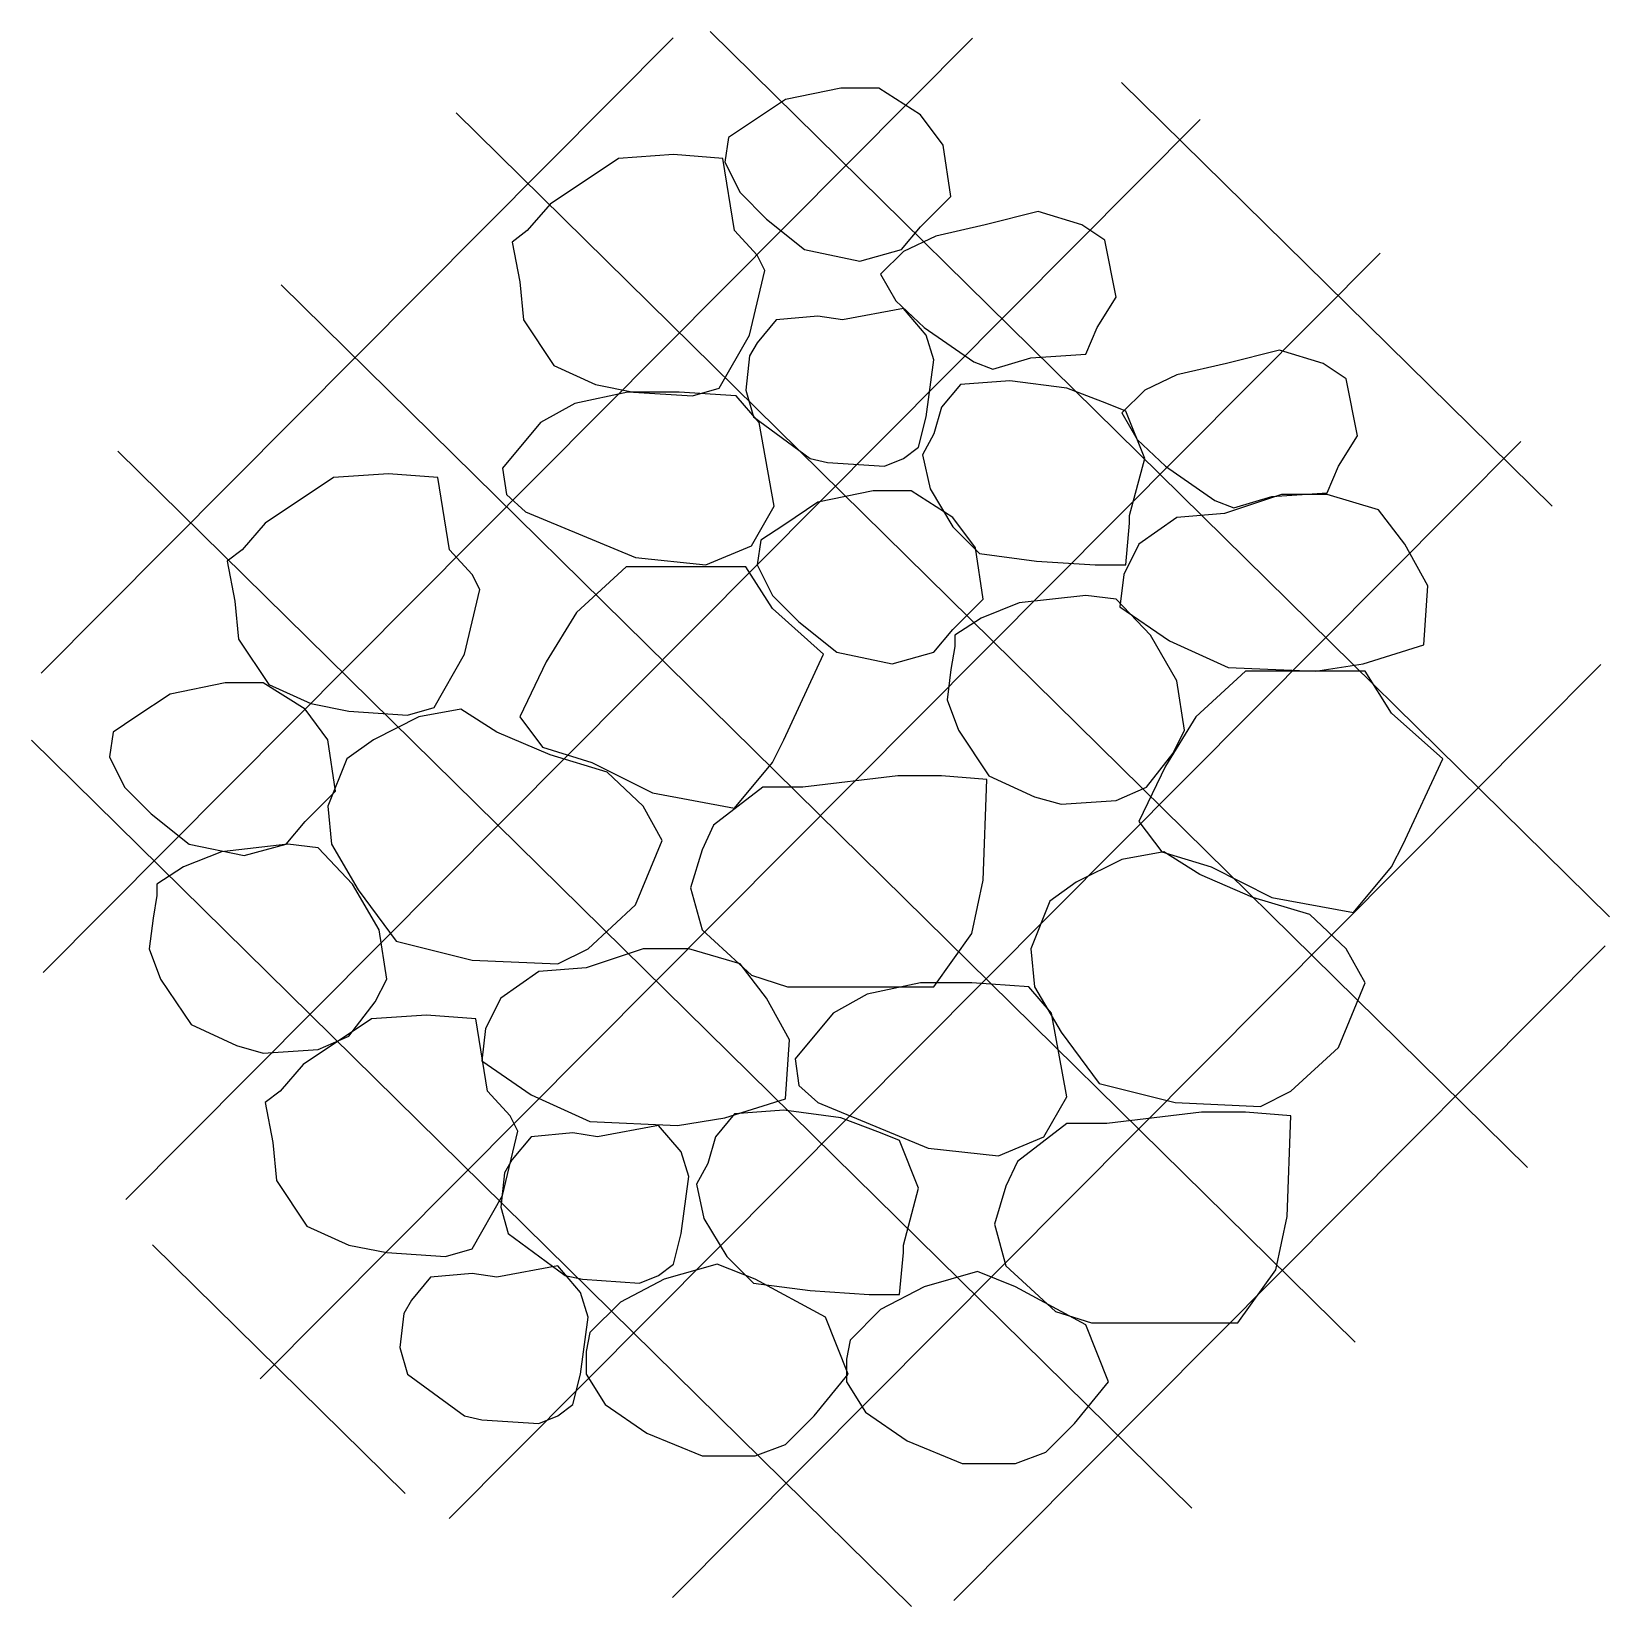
# Model space of a CAD drawing. Header units: metres. Extents: x -428 to 403, y -411 to 418.
import ezdxf

# ---------------------------------------------------------------- set-up
doc = ezdxf.new("R2010")
doc.units = ezdxf.units.M
doc.header["$MEASUREMENT"] = 0
doc.layers.add('DIM', color=2, linetype='CONTINUOUS')

msp = doc.modelspace()

# ---------------------------------------------------------------- linework, layer by layer
at = {"layer": 'DIM', "color": 1, "linetype": 'Continuous'}
for p, q in [((402.796571, -47.639757), (-70.575028, 418.364192)), ((-89.98589, 415.141887), (-422.815638, 80.596522)), ((67.536546, 414.898975), (-421.76285, -76.922583)), ((372.58422, 168.499251), (146.011279, 391.545764)), ((359.605503, -179.611195), (-204.332573, 375.549635)), ((187.329145, 371.989474), (-378.23802, -196.492986)), ((282.068829, 301.686579), (-307.448963, -290.869965)), ((268.976742, -271.634244), (-296.451555, 284.993613)), ((356.173221, 202.616251), (-207.998948, -364.464022)), ((182.906757, -359.028383), (-382.394161, 197.474077)), ((398.221085, 85.205599), (-90.373665, -405.90768)), ((35.342654, -410.675394), (-427.802376, 45.261152)), ((400.585091, -62.91821), (57.76034, -407.510098)), ((-231.211874, -351.156734), (-364.110048, -220.327015))]:
    msp.add_line(p, q, dxfattribs=at)
for points in [[(18.142396, 388.580113), (-1.857604, 388.580113), (-30.857604, 382.580113), (-48.857604, 370.580113), (-60.857604, 362.580113), (-62.857604, 349.580113), (-54.857604, 333.580113), (-40.857604, 319.580113), (-20.857604, 303.580113), (8.142396, 297.580113), (30.142396, 303.580113), (40.142396, 315.580113), (56.142396, 331.580113), (52.142396, 358.580113), (40.142396, 374.580113)], [(-154.857604, 327.580113), (-166.857604, 313.580113), (-174.857604, 307.580113), (-170.857604, 286.580113), (-168.857604, 266.580113), (-152.857604, 242.580113), (-130.857604, 232.580113), (-110.857604, 228.580113), (-79.857604, 226.580113), (-65.857604, 230.580113), (-49.857604, 258.580113), (-41.857604, 292.580113), (-45.857604, 300.580113), (-57.857604, 313.580113), (-63.857604, 351.580113), (-89.857604, 353.580113), (-118.857604, 351.580113)], [(74.142396, 316.580113), (48.142396, 310.580113), (31.142396, 302.580113), (19.142396, 290.580113), (27.142396, 276.580113), (42.142396, 262.580113), (68.142396, 244.580113), (78.142396, 240.580113), (98.142396, 246.580113), (127.142396, 248.580113), (133.142396, 262.580113), (143.142396, 278.580113), (137.142396, 308.580113), (125.142396, 316.580113), (102.142396, 323.580113)], [(-0.857604, 266.580113), (-13.857604, 268.580113), (-35.857604, 266.580113), (-45.857604, 254.580113), (-49.857604, 247.580113), (-51.857604, 229.580113), (-47.857604, 215.580113), (-17.857604, 193.580113), (-8.857604, 191.580113), (21.142396, 189.580113), (31.142396, 193.580113), (39.142396, 199.580113), (43.142396, 215.580113), (47.142396, 245.580113), (43.142396, 258.580113), (31.142396, 272.580113)], [(201.142396, 243.580113), (175.142396, 237.580113), (158.142396, 229.580113), (146.142396, 217.580113), (154.142396, 203.580113), (169.142396, 189.580113), (195.142396, 171.580113), (205.142396, 167.580113), (225.142396, 173.580113), (254.142396, 175.580113), (260.142396, 189.580113), (270.142396, 205.580113), (264.142396, 235.580113), (252.142396, 243.580113), (229.142396, 250.580113)], [(87.142396, 234.580113), (61.142396, 232.580113), (51.142396, 220.580113), (47.142396, 206.580113), (41.142396, 195.580113), (45.142396, 177.580113), (57.142396, 157.580113), (71.142396, 143.580113), (101.142396, 139.580113), (132.142396, 137.580113), (148.142396, 137.580113), (150.142396, 159.580113), (150.142396, 163.580113), (158.142396, 193.580113), (148.142396, 218.580113), (138.142396, 222.580113), (117.142396, 230.580113)], [(-86.857604, 228.580113), (-113.857604, 228.580113), (-141.857604, 222.580113), (-159.857604, 212.580113), (-179.857604, 188.580113), (-177.857604, 174.580113), (-167.857604, 165.580113), (-109.857604, 141.580113), (-72.857604, 137.580113), (-48.857604, 147.580113), (-36.857604, 168.580113), (-44.857604, 212.580113), (-56.857604, 226.580113)], [(-304.857604, 159.580113), (-316.857604, 145.580113), (-324.857604, 139.580113), (-320.857604, 118.580113), (-318.857604, 98.580113), (-302.857604, 74.580113), (-280.857604, 64.580113), (-260.857604, 60.580113), (-229.857604, 58.580113), (-215.857604, 62.580113), (-199.857604, 90.580113), (-191.857604, 124.580113), (-195.857604, 132.580113), (-207.857604, 145.580113), (-213.857604, 183.580113), (-239.857604, 185.580113), (-268.857604, 183.580113)], [(35.142396, 176.580113), (15.142396, 176.580113), (-13.857604, 170.580113), (-31.857604, 158.580113), (-43.857604, 150.580113), (-45.857604, 137.580113), (-37.857604, 121.580113), (-23.857604, 107.580113), (-3.857604, 91.580113), (25.142396, 85.580113), (47.142396, 91.580113), (57.142396, 103.580113), (73.142396, 119.580113), (69.142396, 146.580113), (57.142396, 162.580113)], [(200.142396, 164.580113), (175.142396, 162.580113), (155.142396, 148.580113), (147.142396, 132.580113), (145.142396, 115.580113), (171.142396, 97.580113), (202.142396, 83.580113), (248.142396, 81.580113), (273.142396, 85.580113), (305.142396, 95.580113), (307.142396, 126.580113), (295.142396, 148.580113), (281.142396, 166.580113), (254.142396, 174.580113), (230.142396, 174.580113)], [(-51.857604, 136.580113), (-83.857604, 136.580113), (-114.857604, 136.580113), (-140.857604, 112.580113), (-156.857604, 86.580113), (-170.857604, 57.580113), (-158.857604, 41.580113), (-132.857604, 33.580113), (-100.857604, 17.580113), (-57.857604, 9.580113), (-37.857604, 33.580113), (-31.857604, 45.580113), (-10.857604, 90.580113), (-37.857604, 114.580113)], [(92.142396, 117.580113), (72.142396, 109.580113), (58.142396, 100.580113), (58.142396, 94.580113), (56.142396, 82.580113), (54.142396, 66.580113), (60.142396, 50.580113), (76.142396, 26.580113), (100.142396, 15.580113), (114.142396, 11.580113), (143.142396, 13.580113), (159.142396, 20.580113), (173.142396, 38.580113), (179.142396, 50.580113), (175.142396, 76.580113), (161.142396, 100.580113), (143.142396, 119.580113), (127.142396, 121.580113)], [(-305.857604, 75.580113), (-325.857604, 75.580113), (-354.857604, 69.580113), (-372.857604, 57.580113), (-384.857604, 49.580113), (-386.857604, 36.580113), (-378.857604, 20.580113), (-364.857604, 6.580113), (-344.857604, -9.419887), (-315.857604, -15.419887), (-293.857604, -9.419887), (-283.857604, 2.580113), (-267.857604, 18.580113), (-271.857604, 45.580113), (-283.857604, 61.580113)], [(274.142396, 81.580113), (242.142396, 81.580113), (211.142396, 81.580113), (185.142396, 57.580113), (169.142396, 31.580113), (155.142396, 2.580113), (167.142396, -13.419887), (193.142396, -21.419887), (225.142396, -37.419887), (268.142396, -45.419887), (288.142396, -21.419887), (294.142396, -9.419887), (315.142396, 35.580113), (288.142396, 59.580113)], [(-201.857604, 61.580113), (-201.857604, 61.580113), (-223.857604, 57.580113), (-247.857604, 45.580113), (-261.857604, 35.580113), (-271.857604, 10.580113), (-269.857604, -9.419887), (-255.857604, -33.419887), (-235.857604, -60.419887), (-195.857604, -70.419887), (-150.857604, -72.419887), (-134.857604, -64.419887), (-109.857604, -41.419887), (-95.857604, -7.419887), (-105.857604, 10.580113), (-124.857604, 28.580113), (-154.857604, 37.580113), (-182.857604, 49.580113)], [(-21.857604, 20.580113), (-42.857604, 20.580113), (-68.857604, 0.580113), (-74.857604, -12.419887), (-80.857604, -32.419887), (-74.857604, -54.419887), (-48.857604, -78.419887), (-29.857604, -84.419887), (16.142396, -84.419887), (47.142396, -84.419887), (67.142396, -56.419887), (73.142396, -28.419887), (75.142396, 24.580113), (51.142396, 26.580113), (28.142396, 26.580113)], [(-327.857604, -13.419887), (-347.857604, -21.419887), (-361.857604, -30.419887), (-361.857604, -36.419887), (-363.857604, -48.419887), (-365.857604, -64.419887), (-359.857604, -80.419887), (-343.857604, -104.419887), (-319.857604, -115.419887), (-305.857604, -119.419887), (-276.857604, -117.419887), (-260.857604, -110.419887), (-246.857604, -92.419887), (-240.857604, -80.419887), (-244.857604, -54.419887), (-258.857604, -30.419887), (-276.857604, -11.419887), (-292.857604, -9.419887)], [(168.142396, -13.419887), (168.142396, -13.419887), (146.142396, -17.419887), (122.142396, -29.419887), (108.142396, -39.419887), (98.142396, -64.419887), (100.142396, -84.419887), (114.142396, -108.419887), (134.142396, -135.419887), (174.142396, -145.419887), (219.142396, -147.419887), (235.142396, -139.419887), (260.142396, -116.419887), (274.142396, -82.419887), (264.142396, -64.419887), (245.142396, -46.419887), (215.142396, -37.419887), (187.142396, -25.419887)], [(-135.857604, -74.419887), (-160.857604, -76.419887), (-180.857604, -90.419887), (-188.857604, -106.419887), (-190.857604, -123.419887), (-164.857604, -141.419887), (-133.857604, -155.419887), (-87.857604, -157.419887), (-62.857604, -153.419887), (-30.857604, -143.419887), (-28.857604, -112.419887), (-40.857604, -90.419887), (-54.857604, -72.419887), (-81.857604, -64.419887), (-105.857604, -64.419887)], [(67.142396, -82.419887), (40.142396, -82.419887), (12.142396, -88.419887), (-5.857604, -98.419887), (-25.857604, -122.419887), (-23.857604, -136.419887), (-13.857604, -145.419887), (44.142396, -169.419887), (81.142396, -173.419887), (105.142396, -163.419887), (117.142396, -142.419887), (109.142396, -98.419887), (97.142396, -84.419887)], [(-284.857604, -125.419887), (-296.857604, -139.419887), (-304.857604, -145.419887), (-300.857604, -166.419887), (-298.857604, -186.419887), (-282.857604, -210.419887), (-260.857604, -220.419887), (-240.857604, -224.419887), (-209.857604, -226.419887), (-195.857604, -222.419887), (-179.857604, -194.419887), (-171.857604, -160.419887), (-175.857604, -152.419887), (-187.857604, -139.419887), (-193.857604, -101.419887), (-219.857604, -99.419887), (-248.857604, -101.419887)], [(-31.857604, -149.419887), (-57.857604, -151.419887), (-67.857604, -163.419887), (-71.857604, -177.419887), (-77.857604, -188.419887), (-73.857604, -206.419887), (-61.857604, -226.419887), (-47.857604, -240.419887), (-17.857604, -244.419887), (13.142396, -246.419887), (29.142396, -246.419887), (31.142396, -224.419887), (31.142396, -220.419887), (39.142396, -190.419887), (29.142396, -165.419887), (19.142396, -161.419887), (-1.857604, -153.419887)], [(-129.857604, -163.419887), (-142.857604, -161.419887), (-164.857604, -163.419887), (-174.857604, -175.419887), (-178.857604, -182.419887), (-180.857604, -200.419887), (-176.857604, -214.419887), (-146.857604, -236.419887), (-137.857604, -238.419887), (-107.857604, -240.419887), (-97.857604, -236.419887), (-89.857604, -230.419887), (-85.857604, -214.419887), (-81.857604, -184.419887), (-85.857604, -171.419887), (-97.857604, -157.419887)], [(138.142396, -156.419887), (117.142396, -156.419887), (91.142396, -176.419887), (85.142396, -189.419887), (79.142396, -209.419887), (85.142396, -231.419887), (111.142396, -255.419887), (130.142396, -261.419887), (176.142396, -261.419887), (207.142396, -261.419887), (227.142396, -233.419887), (233.142396, -205.419887), (235.142396, -152.419887), (211.142396, -150.419887), (188.142396, -150.419887)], [(-182.857604, -237.419887), (-195.857604, -235.419887), (-217.857604, -237.419887), (-227.857604, -249.419887), (-231.857604, -256.419887), (-233.857604, -274.419887), (-229.857604, -288.419887), (-199.857604, -310.419887), (-190.857604, -312.419887), (-160.857604, -314.419887), (-150.857604, -310.419887), (-142.857604, -304.419887), (-138.857604, -288.419887), (-134.857604, -258.419887), (-138.857604, -245.419887), (-150.857604, -231.419887)], [(-94.857604, -238.419887), (-117.857604, -250.419887), (-133.857604, -266.419887), (-135.857604, -276.419887), (-135.857604, -288.419887), (-125.857604, -304.419887), (-103.857604, -319.419887), (-74.857604, -331.419887), (-46.857604, -331.419887), (-30.857604, -325.419887), (-15.857604, -310.419887), (2.142396, -288.419887), (-9.857604, -258.419887), (-46.857604, -238.419887), (-66.857604, -230.419887)], [(42.142396, -242.419887), (19.142396, -254.419887), (3.142396, -270.419887), (1.142396, -280.419887), (1.142396, -292.419887), (11.142396, -308.419887), (33.142396, -323.419887), (62.142396, -335.419887), (90.142396, -335.419887), (106.142396, -329.419887), (121.142396, -314.419887), (139.142396, -292.419887), (127.142396, -262.419887), (90.142396, -242.419887), (70.142396, -234.419887)]]:
    msp.add_lwpolyline(points, close=True, dxfattribs=at)

doc.saveas('drawing.dxf')
